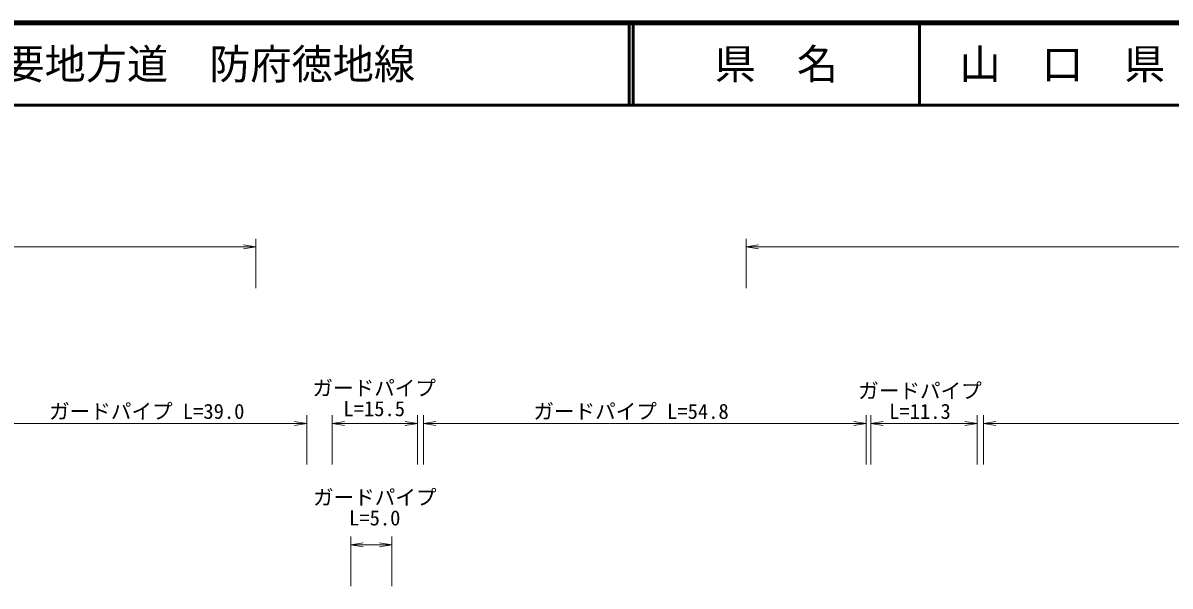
# Model space of a CAD drawing. Units: millimetres, scale not verified. Extents: x 40000 to 680000, y 20000 to 380000.
# Drawn here: x 224109 to 363450, y 311602 to 380000 of the extents above; entities that cross this region are included whole.
import ezdxf
from ezdxf.enums import TextEntityAlignment as Align

# ---------------------------------------------------------------- set-up
doc = ezdxf.new("R2010")
doc.units = ezdxf.units.MM
doc.header["$LTSCALE"] = 1000
for name, color, linetype, lineweight in [('M-STR-HTXT', 7, 'Continuous', 13), ('M-TTL', 2, 'Continuous', 140), ('M-TTL-LINE', 7, 'Continuous', 50)]:
    doc.layers.add(name, color=color, linetype=linetype, lineweight=lineweight)
doc.layers.add('M-TTL-TXT', color=7, linetype='Continuous')
doc.styles.add('ＭＳ ゴシック', font='')
doc.styles.get('ＭＳ ゴシック').set_extended_font_data('MS Gothic')

# ---------------------------------------------------------------- blocks, each defined once
blk = doc.blocks.new('open_arrow')
at = {"color": 0, "linetype": 'Continuous', "lineweight": -2}
blk.add_lwpolyline([(7.5, 1.25), (0, 0), (7.5, -1.25)], dxfattribs=at)

msp = doc.modelspace()

# ---------------------------------------------------------------- linework, layer by layer
at = {"layer": 'M-STR-HTXT'}
for p, q in [((87460, 352794), (252387, 352794)), ((252387, 347794), (252387, 353794)), ((311969, 347794), (311969, 353794)), ((311969, 352794), (452645, 352794)), ((258593, 326357), (258593, 332357)), ((261666, 326357), (261666, 332357)), ((272026, 326357), (272026, 332357)), ((272746, 326357), (272746, 332357)), ((326520, 326357), (326520, 332357)), ((327104, 326357), (327104, 332357)), ((340029, 326357), (340029, 332357)), ((340792, 326357), (340792, 332357)), ((220701, 331357), (258593, 331357)), ((261666, 331357), (272026, 331357)), ((272746, 331357), (326520, 331357)), ((327104, 331357), (340029, 331357)), ((340792, 331357), (427372, 331357)), ((263951, 311602), (263951, 317602)), ((263951, 316602), (268922, 316602)), ((268922, 311602), (268922, 317602))]:
    msp.add_line(p, q, dxfattribs=at)
at = {"layer": 'M-TTL'}
msp.add_line((680000, 380000), (40000, 380000), dxfattribs=at)
at = {"layer": 'M-TTL-LINE'}
for p, q in [((297750, 380000), (297750, 370000)), ((298250, 380000), (298250, 370000)), ((333000, 380000), (333000, 370000)), ((40000, 370000), (680000, 370000))]:
    msp.add_line(p, q, dxfattribs=at)

# ---------------------------------------------------------------- block references
at = {"layer": 'M-STR-HTXT', "xscale": 200, "yscale": 200, "rotation": 180}
for p in [(252387, 352794), (258593, 331357), (272026, 331357), (326520, 331357), (340029, 331357), (268922, 316602)]:
    msp.add_blockref('open_arrow', p, dxfattribs=at)
at = {"layer": 'M-STR-HTXT', "xscale": 200, "yscale": 200}
for p in [(311969, 352794), (261666, 331357), (272746, 331357), (327104, 331357), (340792, 331357), (263951, 316602)]:
    msp.add_blockref('open_arrow', p, dxfattribs=at)

# ---------------------------------------------------------------- texts
at = {"layer": 'M-STR-HTXT', "style": 'ＭＳ ゴシック'}
for s, p in [('ガードパイプ', (266778, 334184)), ('ガードパイプ', (333070, 333857)), ('ガードパイプ L=39.0', (239149, 331357)), ('L=15.5', (266778, 331684)), ('ガードパイプ L=54.8', (297976, 331357)), ('L=11.3', (333070, 331357)), ('ガードパイプ', (266844, 320912)), ('L=5.0', (266844, 318412))]:
    msp.add_text(s, height=1833, dxfattribs=at).set_placement(p, align=Align.BOTTOM_CENTER)
at = {"layer": 'M-TTL-TXT', "style": 'ＭＳ ゴシック'}
msp.add_text('主要地方道\u3000防府徳地線', height=3666, dxfattribs=at).set_placement((216734, 375000), align=Align.MIDDLE_LEFT)
for s, p in [('県\u3000名', (315625, 375000)), ('山\u3000口\u3000県', (350375, 375000))]:
    msp.add_text(s, height=3666, dxfattribs=at).set_placement(p, align=Align.MIDDLE_CENTER)

doc.saveas('drawing.dxf')
